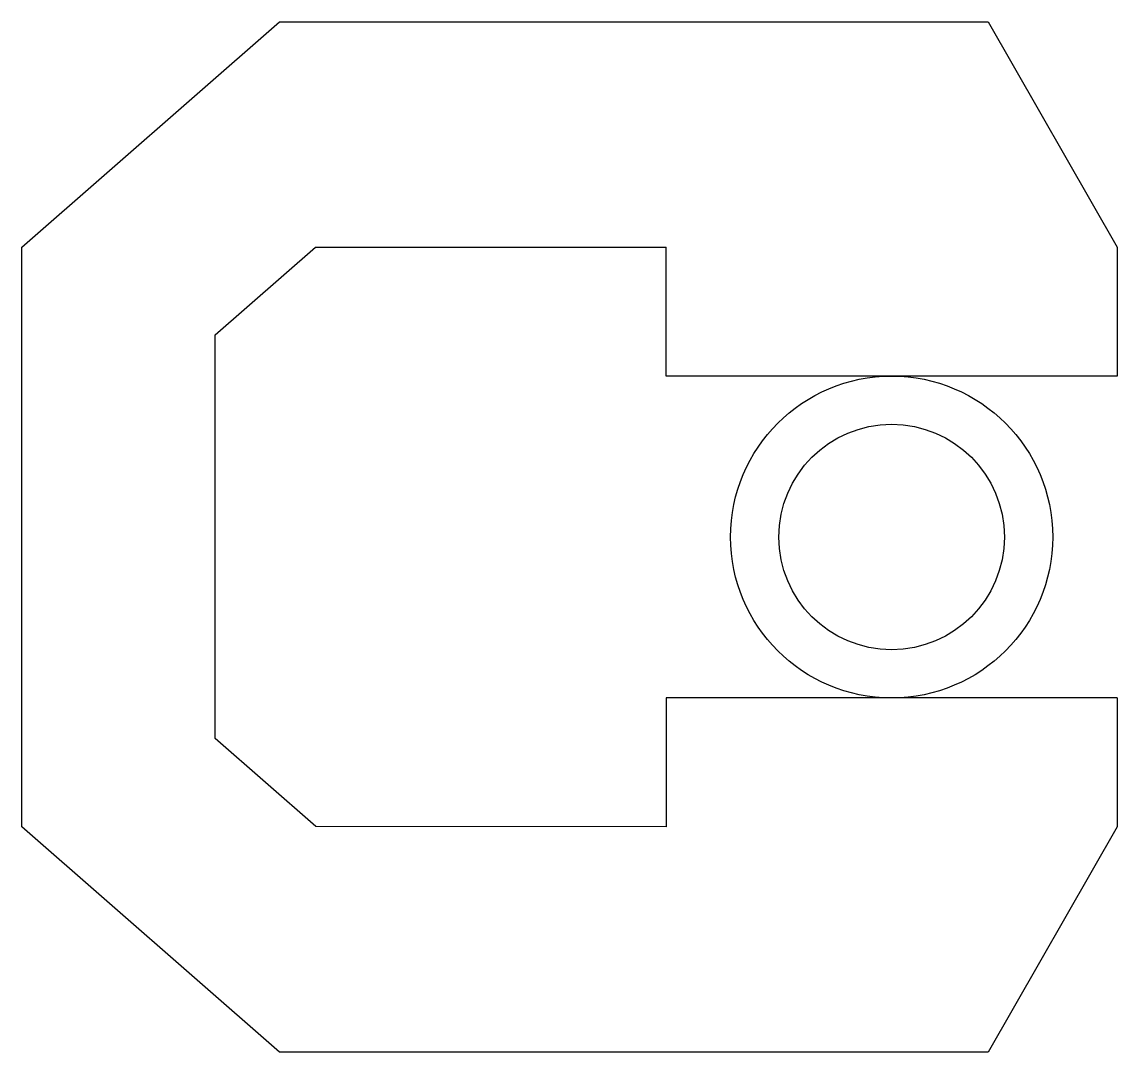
# Model space of a CAD drawing. Header units: inches. Extents: x 125.5 to 159.5, y 105.1 to 137.1.
import ezdxf

# ---------------------------------------------------------------- set-up
doc = ezdxf.new("R2010")
doc.units = ezdxf.units.IN
doc.header["$MEASUREMENT"] = 0

msp = doc.modelspace()

# ---------------------------------------------------------------- linework, layer by layer
for p, q in [((125.493, 130.129), (133.493, 137.129)), ((133.493, 137.129), (155.493, 137.129)), ((155.493, 137.129), (159.493, 130.129)), ((125.493, 112.129), (125.493, 130.129)), ((131.493, 127.406), (134.604, 130.129)), ((134.604, 130.129), (145.493, 130.129)), ((145.493, 126.129), (145.493, 130.129)), ((159.493, 130.129), (159.493, 126.129)), ((131.493, 114.869), (131.493, 127.406)), ((159.493, 126.129), (145.493, 126.129)), ((159.493, 116.129), (145.493, 116.129)), ((145.493, 116.129), (145.493, 112.129)), ((159.493, 116.129), (159.493, 112.129)), ((134.617, 112.135), (131.493, 114.869)), ((133.493, 105.129), (125.493, 112.129)), ((145.493, 112.129), (134.617, 112.135)), ((159.493, 112.129), (155.493, 105.129)), ((155.493, 105.129), (133.493, 105.129))]:
    msp.add_line(p, q)
for radius in [5, 3.5]:
    msp.add_circle((152.493, 121.129), radius)

doc.saveas('drawing.dxf')
